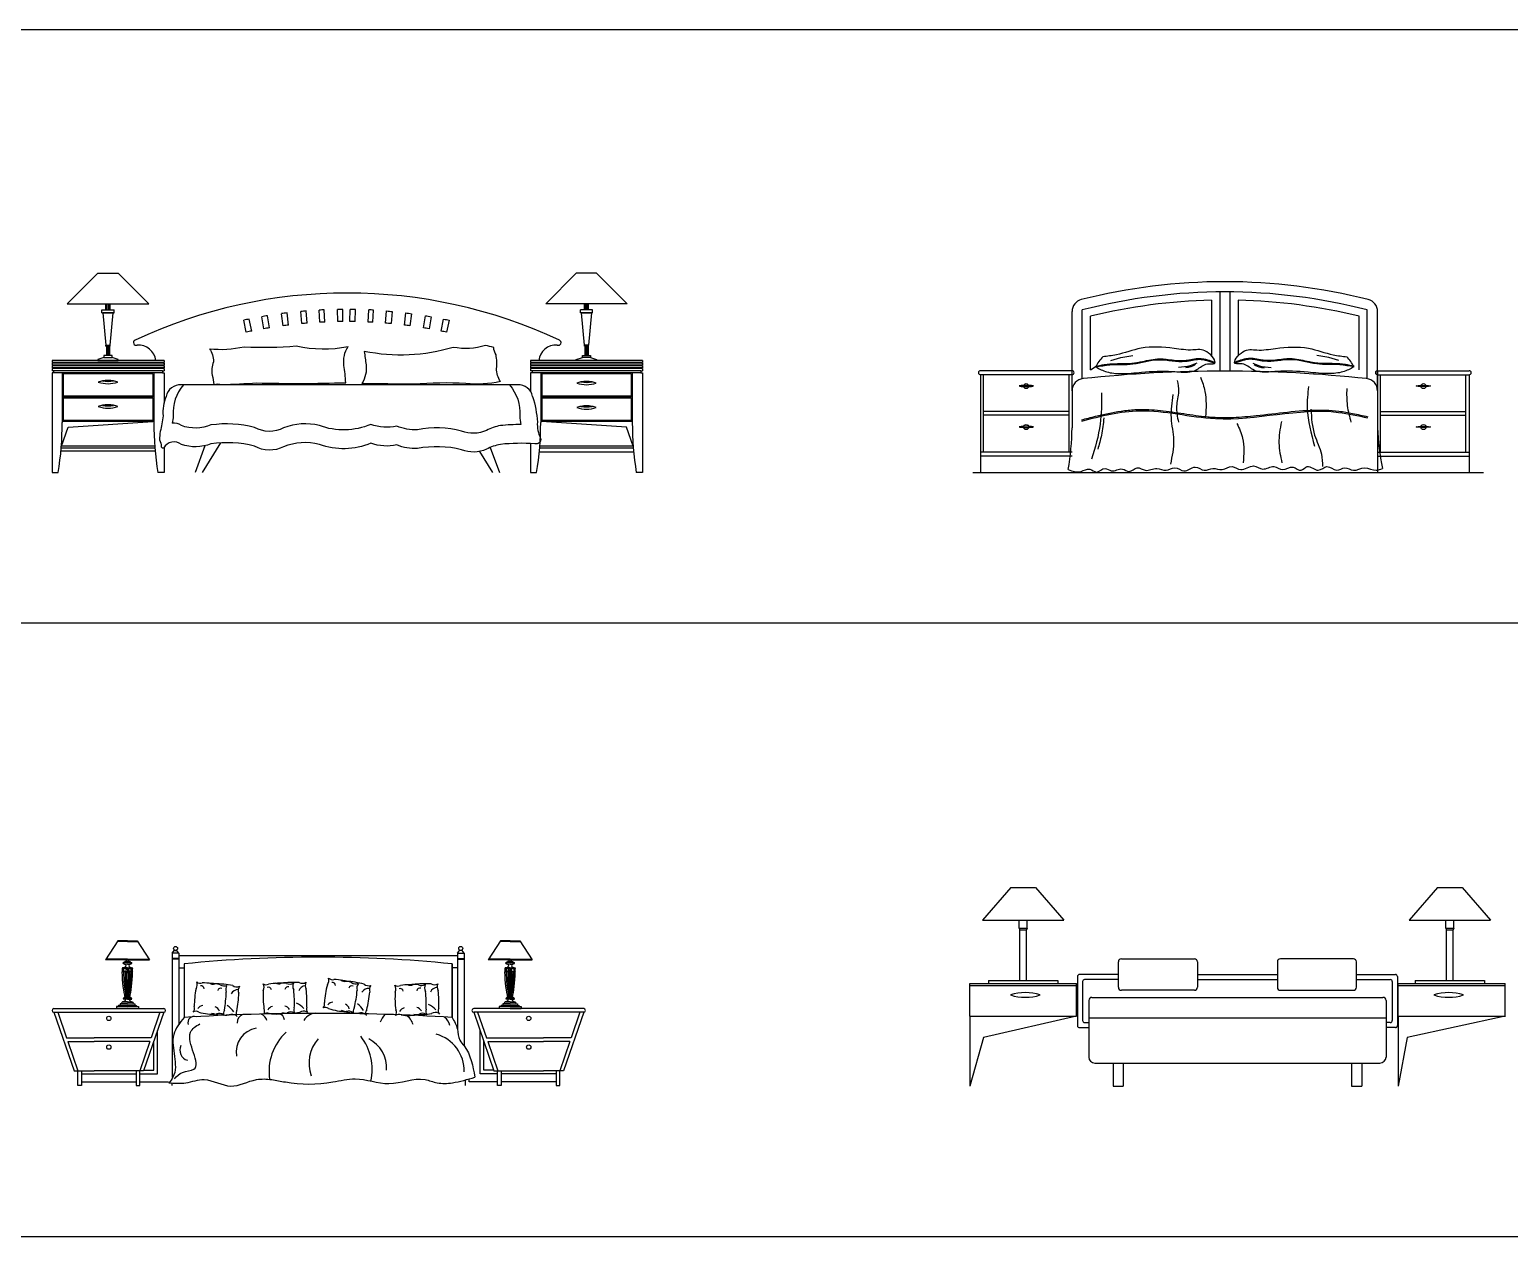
# Model space of a CAD drawing. Header units: millimetres. Extents: x 6388 to 59789, y -18725 to 8137.
# Drawn here: x 28674 to 35942, y -11653 to -5728 of the extents above; entities that cross this region are included whole.
import ezdxf

# ---------------------------------------------------------------- set-up
doc = ezdxf.new("R2010")
doc.units = ezdxf.units.MM
doc.layers.add('www.cad-blocks.net', color=7, linetype='Continuous')
doc.styles.get("Standard").update_dxf_attribs({"font": 'arial.ttf'})

# ---------------------------------------------------------------- blocks, each defined once
blk = doc.blocks.new('*X44')
at = {"color": 0}
for p, q in [((190755.7, 105363.7), (190760, 105368.1)), ((190755.8, 105372.6), (190759.6, 105376.5)), ((190760, 105367.4), (190755.8, 105371.7)), ((190756.2, 105355.4), (190759.8, 105359)), ((190759.6, 105376.7), (190756.4, 105379.9)), ((190756.7, 105382.4), (190758.7, 105384.4)), ((190757.2, 105347.5), (190758.7, 105349.1)), ((190759.8, 105358.9), (190757.5, 105361.1))]:
    blk.add_line(p, q, dxfattribs=at)
blk = doc.blocks.new('A$C192E317F')
for p, q in [((225, 1028.6), (75, 878.6)), ((325, 1028.6), (475, 878.6)), ((2575, 1028.6), (2425, 878.6)), ((2675, 1028.6), (2825, 878.6)), ((75, 878.6), (475, 878.6)), ((265, 848.6), (265, 878.6)), ((265, 848.6), (265, 878.6)), ((265.8, 848.6), (265.8, 878.6)), ((267.7, 848.6), (267.7, 878.6)), ((271.3, 848.6), (271.3, 878.6)), ((278.7, 848.6), (278.7, 878.6)), ((282.3, 848.6), (282.3, 878.6)), ((284.2, 848.6), (284.2, 878.6)), ((285, 848.6), (285, 878.6)), ((2825, 878.6), (2425, 878.6)), ((2615, 848.6), (2615, 878.6)), ((2615.8, 848.6), (2615.8, 878.6)), ((2617.7, 848.6), (2617.7, 878.6)), ((2621.3, 848.6), (2621.3, 878.6)), ((2628.7, 848.6), (2628.7, 878.6)), ((2632.3, 848.6), (2632.3, 878.6)), ((2634.2, 848.6), (2634.2, 878.6)), ((2635, 848.6), (2635, 878.6)), ((2635, 848.6), (2635, 878.6)), ((245, 848.6), (305, 848.6)), ((245, 833.6), (245, 848.6)), ((245, 833.6), (305, 833.6)), ((305, 833.6), (305, 848.6)), ((980.9, 744.7), (969, 803.5)), ((1040.6, 756), (1030.3, 815.1)), ((1067.8, 760.7), (1058.2, 819.9)), ((1135, 770.7), (1127, 830.1)), ((1161.7, 774.1), (1154.4, 833.6)), ((1227, 781.1), (1221.4, 840.9)), ((1253.8, 783.5), (1248.9, 843.3)), ((1315.9, 787.8), (1312.5, 847.7)), ((1339.1, 789), (1336.4, 848.9)), ((1403.2, 791), (1402.1, 851)), ((1428.9, 791.3), (1428.5, 851.3)), ((1463.4, 791.3), (1463.8, 851.3)), ((1489.1, 791), (1490.2, 851)), ((1553.1, 789), (1555.9, 848.9)), ((1576.4, 787.8), (1579.7, 847.7)), ((2655, 848.6), (2595, 848.6)), ((2595, 833.6), (2595, 848.6)), ((2655, 833.6), (2595, 833.6)), ((2655, 833.6), (2655, 848.6)), ((954.3, 739.2), (941.7, 797.9)), ((265, 675.2), (285, 675.2)), ((265, 675.2), (285, 675.2)), ((265, 670.2), (265, 675.2)), ((265, 670.2), (265, 675.2)), ((265, 670.2), (285, 670.2)), ((265, 670.2), (285, 670.2)), ((267.5, 670.2), (267.5, 625.2)), ((268.2, 670.2), (268.2, 625.2)), ((269.5, 670.2), (269.5, 625.2)), ((272.2, 670.2), (272.2, 625.2)), ((277.8, 670.2), (277.8, 625.2)), ((280.5, 670.2), (280.5, 625.2)), ((281.8, 670.2), (281.8, 625.2)), ((282.5, 670.2), (282.5, 625.2)), ((285, 670.2), (285, 675.2)), ((2635, 675.2), (2615, 675.2)), ((2635, 675.2), (2615, 675.2)), ((2615, 670.2), (2615, 675.2)), ((2635, 670.2), (2615, 670.2)), ((2635, 670.2), (2615, 670.2)), ((2617.5, 670.2), (2617.5, 625.2)), ((2618.2, 670.2), (2618.2, 625.2)), ((2619.5, 670.2), (2619.5, 625.2)), ((2622.2, 670.2), (2622.2, 625.2)), ((2627.8, 670.2), (2627.8, 625.2)), ((2630.5, 670.2), (2630.5, 625.2)), ((2631.8, 670.2), (2631.8, 625.2)), ((2632.5, 670.2), (2632.5, 625.2)), ((2635, 670.2), (2635, 675.2)), ((2635, 670.2), (2635, 675.2)), ((0, 600.2), (0, 590.2)), ((550, 600.2), (0, 600.2)), ((3, 590.2), (0, 590.2)), ((0, 587.2), (0, 577.2)), ((3, 587.2), (0, 587.2)), ((547, 590.2), (3, 590.2)), ((3, 590.2), (3, 587.2)), ((547, 587.2), (3, 587.2)), ((255, 615.2), (295, 615.2)), ((547, 590.2), (547, 587.2)), ((547, 590.2), (550, 590.2)), ((547, 587.2), (550, 587.2)), ((550, 600.2), (550, 590.2)), ((550, 587.2), (550, 577.2)), ((2350, 600.2), (2350, 590.2)), ((2900, 600.2), (2350, 600.2)), ((2353, 590.2), (2350, 590.2)), ((2353, 587.2), (2350, 587.2)), ((2350, 587.2), (2350, 577.2)), ((2897, 590.2), (2353, 590.2)), ((2353, 590.2), (2353, 587.2)), ((2897, 587.2), (2353, 587.2)), ((2645, 615.2), (2605, 615.2)), ((2897, 590.2), (2900, 590.2)), ((2897, 590.2), (2897, 587.2)), ((2897, 587.2), (2900, 587.2)), ((2900, 600.2), (2900, 590.2)), ((2900, 587.2), (2900, 577.2)), ((3, 577.2), (0, 577.2)), ((0, 574.2), (0, 564.2)), ((3, 574.2), (0, 574.2)), ((3, 564.2), (0, 564.2)), ((0, 561.2), (0, 550.2)), ((3, 561.2), (0, 561.2)), ((8, 550.2), (0, 550.2)), ((0, 540.2), (0, 50.2)), ((8, 540.2), (0, 540.2)), ((547, 577.2), (3, 577.2)), ((3, 577.2), (3, 574.2)), ((547, 574.2), (3, 574.2)), ((547, 564.2), (3, 564.2)), ((3, 564.2), (3, 561.2)), ((547, 561.2), (3, 561.2)), ((542, 550.2), (8, 550.2)), ((8, 550.2), (8, 540.2)), ((542, 540.2), (8, 540.2)), ((50, 540.2), (50, 295.2)), ((495, 535.2), (55, 535.2)), ((55, 535.2), (55, 425.2)), ((495, 535.2), (495, 425.2)), ((500, 540.2), (500, 295.2)), ((542, 550.2), (542, 540.2)), ((542, 550.2), (550, 550.2)), ((542, 540.2), (550, 540.2)), ((547, 577.2), (547, 574.2)), ((547, 577.2), (550, 577.2)), ((547, 574.2), (550, 574.2)), ((547, 564.2), (547, 561.2)), ((547, 564.2), (550, 564.2)), ((547, 561.2), (550, 561.2)), ((550, 574.2), (550, 564.2)), ((550, 561.2), (550, 550.2)), ((550, 540.2), (550, 390.6)), ((2353, 577.2), (2350, 577.2)), ((2353, 574.2), (2350, 574.2)), ((2350, 574.2), (2350, 564.2)), ((2353, 564.2), (2350, 564.2)), ((2353, 561.2), (2350, 561.2)), ((2350, 561.2), (2350, 550.2)), ((2358, 550.2), (2350, 550.2)), ((2358, 540.2), (2350, 540.2)), ((2350, 540.2), (2350, 449.7)), ((2897, 577.2), (2353, 577.2)), ((2353, 577.2), (2353, 574.2)), ((2897, 574.2), (2353, 574.2)), ((2897, 564.2), (2353, 564.2)), ((2353, 564.2), (2353, 561.2)), ((2897, 561.2), (2353, 561.2)), ((2892, 550.2), (2358, 550.2)), ((2358, 550.2), (2358, 540.2)), ((2892, 540.2), (2358, 540.2)), ((2400, 540.2), (2400, 295.2)), ((2845, 535.2), (2405, 535.2)), ((2405, 535.2), (2405, 425.2)), ((2845, 535.2), (2845, 425.2)), ((2850, 540.2), (2850, 295.2)), ((2892, 550.2), (2900, 550.2)), ((2892, 550.2), (2892, 540.2)), ((2892, 540.2), (2900, 540.2)), ((2897, 577.2), (2900, 577.2)), ((2897, 577.2), (2897, 574.2)), ((2897, 574.2), (2900, 574.2)), ((2897, 564.2), (2900, 564.2)), ((2897, 564.2), (2897, 561.2)), ((2897, 561.2), (2900, 561.2)), ((2900, 574.2), (2900, 564.2)), ((2900, 561.2), (2900, 550.2)), ((2900, 540.2), (2900, 50.2)), ((2286.4, 480.9), (625.2, 480.9)), ((500, 420.2), (50, 420.2)), ((495, 425.2), (55, 425.2)), ((495, 415.2), (55, 415.2)), ((55, 415.2), (55, 305.2)), ((495, 415.2), (495, 305.2)), ((2850, 420.2), (2400, 420.2)), ((2845, 425.2), (2405, 425.2)), ((2845, 415.2), (2405, 415.2)), ((2405, 415.2), (2405, 305.2)), ((2845, 415.2), (2845, 305.2)), ((500, 300.2), (50, 300.2)), ((495, 305.2), (55, 305.2)), ((78.6, 273.5), (495.9, 300.2)), ((2850, 300.2), (2400, 300.2)), ((2821.4, 273.5), (2404.1, 300.2)), ((2845, 305.2), (2405, 305.2)), ((45.9, 180.2), (78.6, 273.5)), ((2854.1, 180.2), (2821.4, 273.5)), ((506.2, 155.2), (43.8, 155.2)), ((504.9, 170.2), (45.1, 170.2)), ((504.1, 180.2), (45.9, 180.2)), ((550, 172.6), (550, 50.2)), ((750.6, 181.9), (703.2, 50.2)), ((826.9, 195.9), (737.1, 50.2)), ((2099.4, 153.7), (2163.2, 50.2)), ((2152.7, 173.4), (2197, 50.2)), ((2350, 192.6), (2350, 50.2)), ((2856.7, 150.2), (2393.3, 150.2)), ((2854.9, 170.2), (2395.1, 170.2)), ((2854.1, 180.2), (2395.9, 180.2)), ((0, 50.2), (30.2, 50.2)), ((550, 50.2), (519.8, 50.2)), ((2350, 50.2), (2380.2, 50.2)), ((2900, 50.2), (2869.8, 50.2))]:
    blk.add_line(p, q)
for points in [[(225, 1028.6), (325, 1028.6)], [(2675, 1028.6), (2575, 1028.6)], [(265, 675.2), (285, 675.2)], [(265, 675.2), (285, 675.2)], [(265, 670.2), (285, 670.2)], [(265, 670.2), (285, 670.2)], [(2635, 675.2), (2615, 675.2)], [(2635, 675.2), (2615, 675.2)], [(2635, 670.2), (2615, 670.2)], [(2635, 670.2), (2615, 670.2)]]:
    blk.add_lwpolyline(points)
for points in [[(250, 833.6), (265, 675.2), (285, 675.2), (300, 833.6)], [(2650, 833.6), (2635, 675.2), (2615, 675.2), (2600, 833.6)], [(255, 625.2), (255, 615.2), (225, 605.2), (225, 600.2), (325, 600.2), (325, 605.2), (295, 615.2), (295, 625.2), (255, 625.2)], [(2645, 625.2), (2645, 615.2), (2675, 605.2), (2675, 600.2), (2575, 600.2), (2575, 605.2), (2605, 615.2), (2605, 625.2), (2645, 625.2)]]:
    blk.add_lwpolyline(points, close=True)
for points in [[(1638.4, 783.5), (1643.4, 843.3, -0.002878), (1670.9, 840.9), (1665.3, 781.1, 0.002878)], [(1730.6, 774.1), (1737.9, 833.6, -0.002869), (1765.2, 830.1), (1757.3, 770.7, 0.002869)], [(1824.4, 760.7), (1834.1, 819.9, -0.002944), (1862, 815.1), (1851.6, 756, 0.002944)], [(1911.4, 744.7), (1923.3, 803.5, -0.002893), (1950.5, 797.9), (1937.9, 739.2, 0.002893)]]:
    blk.add_lwpolyline(points, format="xyb", close=True)
for points in [[(773, 658.2, 0.087728), (943.8, 668, 0.03857), (1199.6, 671.9, 0.099541), (1453.9, 668.4, -0.005497)], [(773, 658.2, -0.170604), (792.4, 594.3, 0.122291), (786.1, 527.6, -0.090542), (794.3, 482.1, -0.18161), (834.6, 481.6, 0.003024), (1005.3, 490.2, 0.014464), (1442.4, 491.3, 0.022301), (1433.8, 576.4, -0.172794), (1453.9, 668.4, 2.068672)], [(2203.1, 496.9, -0.170604), (2183.7, 560.8, 0.072913), (2180.8, 627.5, -0.135238), (2169.3, 664.8, 0.020262), (2129, 673.4, -0.122014), (1970.8, 664.8, -0.123535), (1533.7, 644.7, -0.001588), (1542.3, 578.6, -0.172794), (1522.2, 486.7, 2.068672)], [(645.3, 480.9, 0.196742), (595.2, 328.3, -0.018883), (590.4, 291.7, 0.063949)], [(2203.1, 496.9, -0.079774), (2032.3, 487, 0.035111), (1776.5, 483.2, -0.000556), (1522.2, 486.7, -0.005497)], [(2247, 480.9, -0.196742), (2297.1, 328.3, 0.022006), (2302.9, 285.7, -0.063949)], [(560.6, 424, 0.1158), (545.2, 328.3, -0.039884), (531.8, 251.6, 0.063949), (528.3, 210.5, -0.126794), (535.4, 176.6, 0.208695), (548.9, 170.6, -0.621329)], [(2360.6, 424, -0.055539), (2383.7, 297.4, 0.126325), (2399.4, 217.3, -0.59363), (2371.7, 191.4, -1.48591)], [(2302.9, 285.7, 0.023844), (2202.2, 280.7, 0.067826), (2133.8, 256.9, -0.203785), (2011.9, 253.9, 0.110688), (1794.8, 259.9, -0.114428), (1693.7, 277.7, -0.146614), (1565.8, 286.6, -0.19179), (1313.1, 280.7, 0.159842), (1137.6, 268.8, -0.251165), (994.9, 271.8, 0.097184), (780.8, 283.6, -0.184346), (635.1, 280.7, 0.20477), (590.4, 291.7, 0.780142)], [(2371.7, 191.4, 0.040105), (2202.2, 188.5, 0.067826), (2133.8, 164.7, -0.203785), (2011.9, 161.7, 0.110688), (1794.8, 167.7, -0.114428), (1693.7, 185.5, -0.146614), (1565.8, 194.4, -0.19179), (1313.1, 188.5, 0.159842), (1137.6, 176.6, -0.251165), (994.9, 179.6, 0.097184), (780.8, 191.4, -0.184346), (635.1, 188.5, 0.452742), (548.9, 170.6, 0.780142)]]:
    blk.add_lwpolyline(points, format="xyb")
for centre, radius, start, end in [((1450, -1534), 2465.4, 64.9861, 115.0139), ((1446.1, -1551.5), 2402.9, 101.45439, 102.11751), ((1446.1, -1551.5), 2402.9, 99.29192, 99.96666), ((1446.1, -1551.5), 2402.9, 96.97346, 97.63107), ((1446.1, -1551.5), 2402.9, 94.70795, 95.3676), ((1446.1, -1551.5), 2402.9, 92.61741, 93.18737), ((1446.1, -1551.5), 2402.9, 90.42142, 91.05035), ((1446.1, -1551.5), 2402.9, 88.94965, 89.57858), ((1446.1, -1551.5), 2402.9, 86.81263, 87.38259), ((1446.1, -1551.5), 2342.9, 101.45439, 102.11751), ((1446.1, -1551.5), 2342.9, 99.29192, 99.96666), ((1446.1, -1551.5), 2342.9, 96.97346, 97.63107), ((1446.1, -1551.5), 2342.9, 94.70795, 95.3676), ((1446.1, -1551.5), 2342.9, 92.61741, 93.18737), ((1446.1, -1551.5), 2342.9, 90.42142, 91.05035), ((1446.1, -1551.5), 2342.9, 88.94965, 89.57858), ((1446.1, -1551.5), 2342.9, 86.81263, 87.38259), ((413.4, 688.1), 13.4, 115.69511, 291.40883), ((425, 591), 84.9, 6.22506, 94.5416), ((2475, 591), 84.9, 85.4584, 173.77494), ((2486.6, 688.1), 13.4, 248.59117, 64.30489), ((275, 358.6), 144.1, 100.97495, 109.34565), ((275, 630.5), 144.1, 250.65435, 289.34565), ((275, 358.6), 144.1, 79.02505, 100.97495), ((275, 641.5), 144.1, 259.02505, 280.97495), ((275, 358.6), 144.1, 70.65435, 79.02505), ((630, 410.4), 70.7, 86.11799, 168.87261), ((2291.2, 410.4), 70.7, 11.12739, 93.88201), ((2625, 353.6), 144.1, 100.97495, 109.34565), ((2625, 625.5), 144.1, 250.65435, 289.34565), ((2625, 353.6), 144.1, 79.02505, 100.97495), ((2625, 636.5), 144.1, 259.02505, 280.97495), ((2625, 353.6), 144.1, 70.65435, 79.02505), ((275, 238.6), 144.1, 100.97495, 109.34565), ((275, 510.5), 144.1, 250.65435, 289.34565), ((275, 238.6), 144.1, 79.02505, 100.97495), ((275, 521.5), 144.1, 259.02505, 280.97495), ((275, 238.6), 144.1, 70.65435, 79.02505), ((2625, 233.6), 144.1, 100.97495, 109.34565), ((2625, 505.5), 144.1, 250.65435, 289.34565), ((2625, 233.6), 144.1, 79.02505, 100.97495), ((2625, 516.5), 144.1, 259.02505, 280.97495), ((2625, 233.6), 144.1, 70.65435, 79.02505), ((-1405.7, 289.3), 1455.7, 350.54409, 0.23009), ((1955.7, 289.3), 1455.7, 179.76991, 189.45591), ((944.3, 289.3), 1455.7, 350.54409, 0.23009), ((4305.7, 289.3), 1455.7, 179.76991, 189.45591)]:
    blk.add_arc(centre, radius, start, end)
at = {"xscale": -1.200000000011642, "yscale": 1.200000000011642, "zscale": 1.2, "rotation": 270}
for p in [(-126165.1, -228409.4), (-123815.1, -228414.4), (-126165.1, -228529.4), (-123815.1, -228534.4)]:
    blk.add_blockref('*X44', p, dxfattribs=at)
at = {"flags": 9}
for tag in ['ZSIZE', 'YSIZE', 'XSIZE']:
    blk.add_attdef(tag, (2900, 0.2), '', height=0.5, dxfattribs=at)
blk = doc.blocks.new('A$C75CC7F85')
for p, q in [((1213.1, 886.9), (1213.1, 498.1)), ((1263.1, 886.9), (1263.1, 498.1)), ((1173.1, 846.2), (1173.1, 572.7)), ((1303.1, 846.2), (1303.1, 572.7)), ((488.1, 401.3), (488.1, 790.7)), ((538.1, 460.5), (538.1, 798.4)), ((578.1, 505), (578.1, 767.2)), ((1898.1, 505), (1898.1, 767.2)), ((1938.1, 460.5), (1938.1, 798.4)), ((1988.1, 401.3), (1988.1, 790.7)), ((578.1, 505), (606.3, 522.8)), ((677.8, 550.1), (727.5, 564.4)), ((727.5, 564.4), (786.7, 574)), ((1748.8, 564.4), (1689.6, 574)), ((1798.5, 550.1), (1748.8, 564.4)), ((488.1, 500), (38.1, 500)), ((38.1, 480), (38.1, 0)), ((488.1, 480), (38.1, 480)), ((53.5, 100), (53.5, 480)), ((473.5, 100), (473.5, 480)), ((1988.1, 500), (2438.1, 500)), ((1988.1, 500), (1988.1, 0)), ((1988.1, 480), (2438.1, 480)), ((2002.7, 100), (2002.7, 480)), ((2422.7, 100), (2422.7, 480)), ((2438.1, 480), (2438.1, 0)), ((488.1, 401.3), (488.1, 220)), ((1988.1, 401.3), (1988.1, 220)), ((473.5, 299.6), (53.5, 299.6)), ((2002.7, 299.6), (2422.7, 299.6)), ((473.5, 282.3), (53.5, 282.3)), ((2002.7, 282.3), (2422.7, 282.3)), ((488.1, 100), (38.1, 100)), ((488.1, 80), (38.1, 80)), ((1988.1, 100), (2438.1, 100)), ((1988.1, 80), (2438.1, 80)), ((0, 0), (2508.1, 0))]:
    blk.add_line(p, q)
for centre in [(262.5, 424.2), (2213.7, 424.2), (262.5, 223.4), (2213.7, 223.4)]:
    blk.add_circle(centre, 12.4)
for centre, radius, start, end in [((1238.1, -1925.6), 2862.5, 75.74672, 104.25328), ((1238.1, -1925.6), 2812.5, 75.58823, 104.41177), ((548.1, 790.7), 60, 104.25328, 180), ((1238.1, -1925.6), 2772.5, 91.3434, 103.77161), ((1238.1, -1925.6), 2772.5, 76.22839, 88.6566), ((1928.1, 790.7), 60, 0, 75.74672), ((774.6, 437.4), 188.8, 136.10043, 154.62744), ((1701.6, 437.4), 188.8, 25.37256, 43.89957), ((38.1, 490), 10, 90, 270), ((488.1, 490), 10, 270, 90), ((548.1, 401.3), 60, 96.09975, 180), ((1238.1, -6055.4), 6553.5, 83.90025, 96.09975), ((1928.1, 401.3), 60, 0, 83.90025), ((1988.1, 490), 10, 90, 270), ((2438.1, 490), 10, 270, 90), ((-851, 243.4), 1339.4, 350.15046, 359.00179), ((3089.1, 251.4), 1101.4, 181.62922, 192.10949)]:
    blk.add_arc(centre, radius, start, end)
at = {"extrusion": (0, 0, -1)}
for centre in [(263.2, 424.9), (263.2, 224.1)]:
    blk.add_ellipse(centre, major_axis=(35.1, 0), ratio=0.078431, dxfattribs=at)
for centre in [(2213.1, 424.9), (2213.1, 224.1)]:
    blk.add_ellipse(centre, major_axis=(-35.1, 0), ratio=0.078431)
for points in [[(604.1, 518.3), (658.3, 494.4), (727.6, 485.8), (829.5, 492.3), (981.3, 496.6), (1065.8, 494.4), (1100.5, 505.3), (1152.5, 533.4), (1187.2, 535.6), (1149.7, 593.1), (1080.9, 601.7), (989.2, 609.3), (826.8, 610.2), (705.5, 577.8), (638.6, 568.3)], [(1872.2, 518.3), (1818, 494.4), (1748.6, 485.8), (1646.8, 492.3), (1495, 496.6), (1410.5, 494.4), (1375.8, 505.3), (1323.7, 533.4), (1289.1, 535.6), (1326.6, 593.1), (1395.3, 601.7), (1487.1, 609.3), (1649.5, 610.2), (1770.8, 577.8), (1837.7, 568.3)], [(604.1, 518.3), (674, 529.1), (786.7, 533), (912.8, 554), (1045.6, 546.3), (1112.5, 555.9), (1188, 537)], [(1101, 536.8), (1068.5, 524.4), (1010.2, 515.8)], [(1094.3, 530.1), (1062.8, 516.7), (1045.6, 514.8)], [(1872.2, 518.3), (1802.3, 529.1), (1689.6, 533), (1563.5, 554), (1430.7, 546.3), (1363.8, 555.9), (1288.3, 537)], [(1375.3, 536.8), (1407.8, 524.4), (1466, 515.8)], [(1382, 530.1), (1413.5, 516.7), (1430.7, 514.8)], [(1004.3, 452.5), (1010.4, 398.1), (1001.3, 325.6), (1010.4, 247)], [(1119.3, 467.7), (1140.5, 398.1), (1143.5, 274.2)], [(632, 392.1), (626, 237.9), (583.6, 65.6)], [(983.1, 383), (974.1, 268.2), (986.2, 159.3), (971, 41.5)], [(1649, 422.3), (1642.9, 316.5), (1679.3, 129.1)], [(1836.7, 413.2), (1839.7, 328.6), (1857.8, 247)], [(535.2, 253), (820.1, 303.7), (1192, 265.1), (1797.3, 295.4), (1939.6, 268.2)], [(1661.1, 310.5), (1679.3, 183.5), (1712.6, 89.8), (1718.6, 29.4)], [(644.1, 268.2), (632, 183.5), (613.9, 114)], [(1297.9, 241), (1325.1, 168.4), (1328.2, 47.5)], [(1515.8, 250), (1503.7, 144.2), (1518.9, 47.5)], [(468.6, 14.3), (532.2, 5.2), (574.5, 17.3), (607.8, 2.2), (650.2, 20.3), (680.5, 8.2), (734.9, 17.3), (768.2, 5.2), (807.6, 23.3), (846.9, 11.2), (904.4, 20.3), (949.8, 11.2), (992.2, 23.3), (1037.6, 8.2), (1092.1, 26.3), (1137.5, 11.2), (1179.9, 20.3), (1225.3, 14.3), (1273.7, 29.4), (1316.1, 14.3), (1379.6, 32.4), (1425, 17.3), (1479.5, 29.4), (1521.9, 14.3), (1573.3, 26.3), (1612.7, 11.2), (1642.9, 29.4), (1697.4, 11.2), (1739.8, 29.4), (1788.2, 11.2), (1827.6, 23.3), (1869.9, 11.2), (1924.4, 23.3), (1981.9, 11.2), (2012.2, 20.3)]]:
    blk.add_spline(points, degree=3)
for points, knots in [([(603.3, 522.2), (617.5, 524.9), (631.8, 527.7), (651, 530.6), (655.9, 531.3), (665, 532.3), (669.3, 532.8), (682.2, 533.8), (690.8, 534.2), (714.7, 534.7), (730, 534.5), (752.1, 534.8), (759, 534.9), (771.1, 535.6), (776.3, 535.9), (785, 536.8), (788.4, 537.2), (795.2, 538.1), (798.6, 538.6), (808.9, 540.3), (815.7, 541.7), (836.5, 546), (850.6, 549.2), (878.9, 554.7), (893.1, 557), (911, 557.9), (914.6, 558), (921.7, 558), (925.2, 558), (935.9, 557.5), (942.9, 557), (962.9, 554.9), (975.8, 553.2), (1001.4, 550.3), (1014.2, 549.3), (1030.2, 549.3), (1033.7, 549.4), (1040, 549.8), (1043, 550.1), (1048.8, 550.7), (1051.8, 551.1), (1060.6, 552.5), (1066.6, 553.7), (1078.5, 555.9), (1084.5, 557.1), (1096.6, 558.9), (1102.7, 559.6), (1111, 559.9), (1113.3, 559.9), (1117.7, 559.8), (1119.9, 559.6), (1126.5, 559.1), (1130.9, 558.5), (1146.8, 555.5), (1158.2, 552), (1176.2, 545.7), (1182.8, 543.2), (1189.4, 540.7)], [0, 0, 0, 0, 43.322991, 43.322991, 57.914348, 57.914348, 70.697536, 70.697536, 96.263911, 96.263911, 142.012316, 142.012316, 162.772891, 162.772891, 178.786373, 178.786373, 189.237065, 189.237065, 199.687757, 199.687757, 220.589141, 220.589141, 263.409842, 263.409842, 306.230542, 306.230542, 316.768821, 316.768821, 327.307099, 327.307099, 348.383655, 348.383655, 386.980338, 386.980338, 425.577021, 425.577021, 436.110672, 436.110672, 445.142389, 445.142389, 454.174106, 454.174106, 472.23754, 472.23754, 490.300974, 490.300974, 508.364408, 508.364408, 514.901283, 514.901283, 521.438159, 521.438159, 534.511909, 534.511909, 569.316077, 569.316077, 589.76136, 589.76136, 589.76136, 589.76136]), ([(1873, 522.2), (1858.8, 524.9), (1844.5, 527.7), (1825.3, 530.6), (1820.4, 531.3), (1811.3, 532.3), (1807, 532.8), (1794.1, 533.8), (1785.5, 534.2), (1761.6, 534.7), (1746.3, 534.5), (1724.2, 534.8), (1717.3, 534.9), (1705.2, 535.6), (1699.9, 535.9), (1691.3, 536.8), (1687.9, 537.2), (1681.1, 538.1), (1677.6, 538.6), (1667.4, 540.3), (1660.6, 541.7), (1639.7, 546), (1625.7, 549.2), (1597.4, 554.7), (1583.2, 557), (1565.3, 557.9), (1561.7, 558), (1554.6, 558), (1551.1, 558), (1540.4, 557.5), (1533.3, 557), (1513.3, 554.9), (1500.5, 553.2), (1474.8, 550.3), (1462.1, 549.3), (1446.1, 549.3), (1442.6, 549.4), (1436.2, 549.8), (1433.3, 550.1), (1427.5, 550.7), (1424.5, 551.1), (1415.7, 552.5), (1409.7, 553.7), (1397.8, 555.9), (1391.7, 557.1), (1379.7, 558.9), (1373.6, 559.6), (1365.2, 559.9), (1363, 559.9), (1358.6, 559.8), (1356.4, 559.6), (1349.8, 559.1), (1345.4, 558.5), (1329.5, 555.5), (1318, 552), (1300.1, 545.7), (1293.5, 543.2), (1286.9, 540.7)], [0, 0, 0, 0, 43.322991, 43.322991, 57.914348, 57.914348, 70.697536, 70.697536, 96.263911, 96.263911, 142.012316, 142.012316, 162.772891, 162.772891, 178.786373, 178.786373, 189.237065, 189.237065, 199.687757, 199.687757, 220.589141, 220.589141, 263.409842, 263.409842, 306.230542, 306.230542, 316.768821, 316.768821, 327.307099, 327.307099, 348.383655, 348.383655, 386.980338, 386.980338, 425.577021, 425.577021, 436.110672, 436.110672, 445.142389, 445.142389, 454.174106, 454.174106, 472.23754, 472.23754, 490.300974, 490.300974, 508.364408, 508.364408, 514.901283, 514.901283, 521.438159, 521.438159, 534.511909, 534.511909, 569.316077, 569.316077, 589.76136, 589.76136, 589.76136, 589.76136]), ([(533.7, 258.9), (556.6, 264.7), (579.4, 270.6), (644.3, 286.4), (686.4, 295.5), (740.2, 303.4), (751.8, 304.9), (774.5, 307.3), (785.6, 308.2), (805.9, 309.3), (815.1, 309.7), (833.5, 309.9), (842.7, 309.8), (870.3, 309.1), (888.7, 307.9), (945.7, 302.7), (984.3, 297), (1061.4, 285.5), (1099.9, 279.6), (1148.7, 274.4), (1159.1, 273.4), (1178.8, 271.9), (1188, 271.3), (1206.5, 270.5), (1215.7, 270.2), (1243.5, 269.8), (1262.1, 270.2), (1317.8, 272.4), (1355, 275.6), (1443.3, 284.9), (1494.4, 291.5), (1596.4, 302.4), (1647.5, 306.5), (1709.5, 306.7), (1720.7, 306.6), (1754.2, 305.5), (1776.5, 303.9), (1821, 298.5), (1843.2, 294.8), (1890.6, 285.4), (1915.8, 279.7), (1940.9, 274)], [0, 0, 0, 0, 69.789708, 69.789708, 197.540573, 197.540573, 232.5611, 232.5611, 266.047618, 266.047618, 293.724027, 293.724027, 321.400436, 321.400436, 376.753254, 376.753254, 492.875723, 492.875723, 608.998191, 608.998191, 640.329695, 640.329695, 668.253897, 668.253897, 696.1781, 696.1781, 752.026506, 752.026506, 863.723317, 863.723317, 1016.543646, 1016.543646, 1169.363976, 1169.363976, 1202.939399, 1202.939399, 1270.090246, 1270.090246, 1337.241093, 1337.241093, 1414.176067, 1414.176067, 1414.176067, 1414.176067])]:
    blk.add_open_spline(points, degree=3, knots=knots)
blk = doc.blocks.new('A$C1CDA2936')
for p, q in [((202.5, 974.3), (62.5, 814.3)), ((202.5, 974.3), (322.5, 974.3)), ((322.5, 974.3), (462.5, 814.3)), ((2298.1, 974.3), (2158.1, 814.3)), ((2298.1, 974.3), (2418.1, 974.3)), ((2418.1, 974.3), (2558.1, 814.3)), ((62.5, 814.3), (462.5, 814.3)), ((242.5, 774.3), (242.5, 814.3)), ((282.5, 774.3), (282.5, 814.3)), ((2158.1, 814.3), (2558.1, 814.3)), ((2338.1, 774.3), (2338.1, 814.3)), ((2378.1, 774.3), (2378.1, 814.3)), ((242.5, 774.3), (246.5, 766.3)), ((242.5, 774.3), (282.5, 774.3)), ((246.5, 518.7), (246.5, 766.3)), ((246.5, 766.3), (278.5, 766.3)), ((282.5, 774.3), (278.5, 766.3)), ((278.5, 518.7), (278.5, 766.3)), ((2338.1, 774.3), (2378.1, 774.3)), ((2338.1, 774.3), (2342.1, 766.3)), ((2342.1, 766.3), (2374.1, 766.3)), ((2342.1, 518.7), (2342.1, 766.3)), ((2378.1, 774.3), (2374.1, 766.3)), ((2374.1, 518.7), (2374.1, 766.3)), ((730.4, 485.1), (730.4, 609.6)), ((745.4, 624.6), (1103.6, 624.6)), ((1118.6, 609.6), (1118.6, 485.1)), ((1511.3, 609.6), (1511.3, 485.1)), ((1884.5, 624.6), (1526.3, 624.6)), ((1899.5, 485.1), (1899.5, 609.6)), ((92.5, 518.7), (432.5, 518.7)), ((92.5, 518.7), (92.5, 502.7)), ((432.5, 518.7), (432.5, 502.7)), ((2188.1, 518.7), (2528.1, 518.7)), ((2188.1, 518.7), (2188.1, 502.7)), ((2528.1, 518.7), (2528.1, 502.7)), ((92.5, 502.7), (432.5, 502.7)), ((215.2, 502.7), (336.6, 502.7)), ((1103.6, 470.1), (745.4, 470.1)), ((1526.3, 470.1), (1884.5, 470.1)), ((2188.1, 502.7), (2528.1, 502.7)), ((2294.9, 502.7), (2416.3, 502.7)), ((2310.8, 502.7), (2432.1, 502.7)), ((585, 420.3), (585, 142.4)), ((600, 435.3), (2030, 435.3)), ((2045, 420.3), (2045, 142.4)), ((0, 342.5), (1.2, 0)), ((585, 335.3), (2045, 335.3)), ((2104.7, 342.5), (2104.7, 0)), ((615, 112.4), (2015, 112.4)), ((704.3, 112.4), (704.3, 0)), ((754.3, 112.4), (754.3, 0)), ((1875.7, 112.4), (1875.7, 0)), ((1925.7, 112.4), (1925.7, 0)), ((704.3, 0), (754.3, 0)), ((1875.7, 0), (1925.7, 0))]:
    blk.add_line(p, q)
at = {"ltscale": 2}
for p, q in [((529.2, 537.7), (529.2, 296.7)), ((730.4, 547.7), (539.2, 547.7)), ((554.2, 512.7), (554.2, 321.7)), ((730.4, 522.7), (564.2, 522.7)), ((1118.6, 547.7), (1511.3, 547.7)), ((1118.6, 522.7), (1511.3, 522.7)), ((1899.5, 547.7), (2090.7, 547.7)), ((1899.5, 522.7), (2065.7, 522.7)), ((2075.7, 512.7), (2075.7, 321.7)), ((2100.7, 537.7), (2100.7, 296.7)), ((525, 342.5), (68.5, 238.1)), ((564.2, 311.7), (585, 311.7)), ((2065.7, 311.7), (2045, 311.7)), ((2629.7, 342.5), (2148.2, 238.1)), ((68.5, 238.1), (1.2, 0)), ((539.2, 286.7), (585, 286.7)), ((2090.7, 286.7), (2045, 286.7)), ((2148.2, 238.1), (2104.7, 0))]:
    blk.add_line(p, q, dxfattribs=at)
at = {"ltscale": 0.13}
for p, q in [((0, 502.7), (525, 502.7)), ((0, 342.5), (0, 502.7)), ((0, 492.7), (525, 492.7)), ((525, 342.5), (525, 502.7)), ((2104.7, 342.5), (2104.7, 502.7)), ((2104.7, 502.7), (2629.7, 502.7)), ((2104.7, 492.7), (2629.7, 492.7)), ((2629.7, 340.4), (2629.7, 502.7)), ((0, 342.5), (525, 342.5)), ((2104.7, 342.5), (2629.7, 342.5))]:
    blk.add_line(p, q, dxfattribs=at)
for centre, radius, start, end in [((745.4, 609.6), 15, 90, 180), ((1103.6, 609.6), 15, 0, 90), ((1526.3, 609.6), 15, 90, 180), ((1884.5, 609.6), 15, 0, 90), ((745.4, 485.1), 15, 180, 270), ((1103.6, 485.1), 15, 270, 0), ((1526.3, 485.1), 15, 180, 270), ((1884.5, 485.1), 15, 270, 0), ((600, 420.3), 15, 90, 180), ((2030, 420.3), 15, 0, 90), ((615, 142.4), 30, 180, 270), ((2015, 142.4), 30, 270, 0)]:
    blk.add_arc(centre, radius, start, end)
at = {"ltscale": 2}
for centre, start, end in [((539.2, 537.7), 90, 180), ((564.2, 512.7), 90, 180), ((2065.7, 512.7), 0, 90), ((2090.7, 537.7), 0, 90), ((539.2, 296.7), 180, 270), ((564.2, 321.7), 180, 270), ((2065.7, 321.7), 270, 0), ((2090.7, 296.7), 270, 0)]:
    blk.add_arc(centre, 10, start, end, dxfattribs=at)
at = {"ltscale": 0.13}
for centre, start, end in [((273.3, 221.3), 72.17035, 107.82965), ((273.3, 672.5), 252.17035, 287.82965), ((2353, 221.3), 72.17035, 107.82965), ((2353, 672.5), 252.17035, 287.82965)]:
    blk.add_arc(centre, 237, start, end, dxfattribs=at)
blk = doc.blocks.new('A$C1D0B6CBF')
for p, q in [((323.2, 712.4), (262.2, 619.6)), ((370.5, 708.8), (320.8, 708.8)), ((370.5, 712.4), (323.2, 712.4)), ((370.3, 712.4), (417.6, 712.4)), ((370.3, 708.8), (420, 708.8)), ((417.6, 712.4), (478.6, 619.6)), ((590.2, 652.6), (600.1, 665.6)), ((600.1, 665.6), (613.1, 665.6)), ((623, 652.6), (613.1, 665.6)), ((1990.9, 652.6), (2000.8, 665.6)), ((2013.8, 665.6), (2000.8, 665.6)), ((2023.7, 652.6), (2013.8, 665.6)), ((2202.7, 712.4), (2141.7, 619.6)), ((2250, 708.8), (2200.3, 708.8)), ((2250, 712.4), (2202.7, 712.4)), ((2249.8, 712.4), (2297.1, 712.4)), ((2249.8, 708.8), (2299.5, 708.8)), ((2297.1, 712.4), (2358.1, 619.6)), ((370.5, 619.6), (262.2, 619.6)), ((370.5, 623.2), (264.6, 623.2)), ((370.5, 606.2), (350.7, 606.2)), ((355.4, 601), (350.7, 601)), ((355.6, 608.8), (355.5, 608.8)), ((359.3, 608.8), (355.6, 608.8)), ((370.5, 598.5), (355.6, 598.5)), ((370.5, 611.9), (359.3, 611.9)), ((364.7, 619.6), (364.7, 611.9)), ((370.3, 623.2), (476.2, 623.2)), ((370.3, 619.6), (478.6, 619.6)), ((370.3, 611.9), (381.5, 611.9)), ((370.3, 606.2), (390.1, 606.2)), ((370.3, 598.5), (385.2, 598.5)), ((376.1, 619.6), (376.1, 611.9)), ((381.5, 608.8), (385.2, 608.8)), ((385.2, 608.8), (385.3, 608.8)), ((385.4, 601), (390.1, 601)), ((623, 652.6), (590.2, 652.6)), ((590.2, 652.6), (590.2, 42)), ((623, 626.3), (590.2, 626.3)), ((623, 623), (590.2, 623)), ((623, 652.6), (623, 303.1)), ((623, 641.2), (1990.9, 641.2)), ((649.3, 599.9), (649.3, 336.9)), ((1964.6, 336.9), (1964.6, 599.9)), ((1964.6, 599.9), (1964.6, 336.9)), ((1990.9, 652.6), (2023.7, 652.6)), ((1990.9, 652.6), (1990.9, 279.9)), ((1990.9, 626.3), (2023.7, 626.3)), ((1990.9, 623), (2023.7, 623)), ((2023.7, 652.6), (2023.7, 196.6)), ((2250, 619.6), (2141.7, 619.6)), ((2250, 623.2), (2144.1, 623.2)), ((2250, 606.2), (2230.2, 606.2)), ((2234.9, 601), (2230.2, 601)), ((2235.1, 608.8), (2235, 608.8)), ((2238.8, 608.8), (2235.1, 608.8)), ((2250, 598.5), (2235.1, 598.5)), ((2250, 611.9), (2238.8, 611.9)), ((2244.2, 619.6), (2244.2, 611.9)), ((2249.8, 623.2), (2355.7, 623.2)), ((2249.8, 619.6), (2358.1, 619.6)), ((2249.8, 611.9), (2261, 611.9)), ((2249.8, 606.2), (2269.6, 606.2)), ((2249.8, 598.5), (2264.7, 598.5)), ((2255.6, 619.6), (2255.6, 611.9)), ((2261, 608.8), (2264.7, 608.8)), ((2264.7, 608.8), (2264.8, 608.8)), ((2264.9, 601), (2269.6, 601)), ((370.5, 578.4), (344.9, 578.4)), ((370.5, 576.8), (344.9, 576.8)), ((370.5, 562.9), (344.9, 562.9)), ((370.5, 561.3), (344.9, 561.3)), ((346.9, 580.9), (346.9, 578.4)), ((370.5, 580.9), (346.9, 580.9)), ((360.5, 575.8), (380.8, 564.7)), ((362.4, 566.9), (363.3, 566.5)), ((369, 576.8), (369, 571.2)), ((369, 570), (369, 562.9)), ((370.3, 580.9), (393.9, 580.9)), ((370.3, 578.4), (395.9, 578.4)), ((370.3, 576.8), (395.9, 576.8)), ((370.3, 562.9), (395.9, 562.9)), ((370.3, 561.3), (395.9, 561.3)), ((371.8, 576.8), (371.8, 569.6)), ((371.8, 568.4), (371.8, 562.9)), ((371.8, 561.3), (371.8, 436.9)), ((377.4, 573), (378.4, 572.7)), ((393.9, 580.9), (393.9, 578.4)), ((623, 580.2), (649.3, 580.2)), ((1990.9, 580.2), (1964.6, 580.2)), ((2250, 578.4), (2224.4, 578.4)), ((2250, 576.8), (2224.4, 576.8)), ((2250, 562.9), (2224.4, 562.9)), ((2250, 561.3), (2224.4, 561.3)), ((2226.4, 580.9), (2226.4, 578.4)), ((2250, 580.9), (2226.4, 580.9)), ((2259.8, 575.8), (2239.5, 564.7)), ((2242.9, 573), (2241.9, 572.7)), ((2248.5, 576.8), (2248.5, 569.6)), ((2248.5, 568.4), (2248.5, 562.9)), ((2248.5, 561.3), (2248.5, 436.9)), ((2249.8, 580.9), (2273.4, 580.9)), ((2249.8, 578.4), (2275.4, 578.4)), ((2249.8, 576.8), (2275.4, 576.8)), ((2249.8, 562.9), (2275.4, 562.9)), ((2249.8, 561.3), (2275.4, 561.3)), ((2251.3, 576.8), (2251.3, 571.2)), ((2251.3, 570), (2251.3, 562.9)), ((2257.9, 566.9), (2257, 566.5)), ((2273.4, 580.9), (2273.4, 578.4)), ((370.5, 436.9), (354.3, 436.9)), ((370.3, 436.9), (386.5, 436.9)), ((2250, 436.9), (2233.8, 436.9)), ((2249.8, 436.9), (2266, 436.9)), ((9, 380.1), (549, 380.1)), ((316.5, 390.5), (316.5, 380.1)), ((370.5, 390.5), (316.5, 390.5)), ((370.5, 380.2), (316.5, 380.2)), ((326.8, 395.6), (324.8, 391.8)), ((370.5, 395.6), (326.8, 395.6)), ((334.6, 403.4), (334.6, 395.6)), ((370.5, 403.4), (334.6, 403.4)), ((370.5, 411.1), (344.9, 411.1)), ((345.6, 413.7), (345.6, 411.1)), ((370.5, 413.7), (345.6, 413.7)), ((370.5, 427.1), (349.1, 427.1)), ((370.5, 435.8), (354.3, 435.8)), ((370.5, 434.8), (354.3, 434.8)), ((370.5, 432.2), (354.3, 432.2)), ((370.3, 435.8), (386.5, 435.8)), ((370.3, 434.8), (386.5, 434.8)), ((370.3, 432.2), (386.5, 432.2)), ((370.3, 427.1), (391.6, 427.1)), ((370.3, 413.7), (395.2, 413.7)), ((370.3, 411.1), (395.9, 411.1)), ((370.3, 403.4), (406.2, 403.4)), ((370.3, 395.6), (414, 395.6)), ((370.3, 390.5), (424.3, 390.5)), ((370.3, 380.2), (424.3, 380.2)), ((395.2, 413.7), (395.2, 411.1)), ((406.2, 403.4), (406.2, 395.6)), ((414, 395.6), (416, 391.8)), ((424.3, 390.5), (424.3, 380.1)), ((2611.3, 380.1), (2071.3, 380.1)), ((2196, 390.5), (2196, 380.1)), ((2250, 390.5), (2196, 390.5)), ((2250, 380.2), (2196, 380.2)), ((2206.3, 395.6), (2204.3, 391.8)), ((2250, 395.6), (2206.3, 395.6)), ((2250, 403.4), (2214.1, 403.4)), ((2214.1, 403.4), (2214.1, 395.6)), ((2250, 411.1), (2224.4, 411.1)), ((2225.1, 413.7), (2225.1, 411.1)), ((2250, 413.7), (2225.1, 413.7)), ((2250, 427.1), (2228.7, 427.1)), ((2250, 435.8), (2233.8, 435.8)), ((2250, 434.8), (2233.8, 434.8)), ((2250, 432.2), (2233.8, 432.2)), ((2249.8, 435.8), (2266, 435.8)), ((2249.8, 434.8), (2266, 434.8)), ((2249.8, 432.2), (2266, 432.2)), ((2249.8, 427.1), (2271.2, 427.1)), ((2249.8, 413.7), (2274.7, 413.7)), ((2249.8, 411.1), (2275.4, 411.1)), ((2249.8, 403.4), (2285.7, 403.4)), ((2249.8, 395.6), (2293.5, 395.6)), ((2249.8, 390.5), (2303.8, 390.5)), ((2249.8, 380.2), (2303.8, 380.2)), ((2274.7, 413.7), (2274.7, 411.1)), ((2285.7, 403.4), (2285.7, 395.6)), ((2293.5, 395.6), (2295.5, 391.8)), ((2303.8, 390.5), (2303.8, 380.1)), ((9, 362.1), (549, 362.1)), ((9, 362.1), (108, 74.1)), ((28, 362.1), (71.3, 236.1)), ((207, 362.1), (549, 362.1)), ((549, 362.1), (450, 74.1)), ((530, 362.1), (486.7, 236.1)), ((2611.3, 362.1), (2071.3, 362.1)), ((2413.3, 362.1), (2071.3, 362.1)), ((2071.3, 362.1), (2170.3, 74.1)), ((2090.3, 362.1), (2133.6, 236.1)), ((2611.3, 362.1), (2512.3, 74.1)), ((2592.3, 362.1), (2549, 236.1)), ((71.3, 236.1), (207, 236.1)), ((77.5, 218.1), (127, 74.1)), ((77.5, 218.1), (207, 218.1)), ((486.7, 236.1), (207, 236.1)), ((480.5, 218.1), (207, 218.1)), ((480.5, 218.1), (431, 74.1)), ((500.2, 77.7), (500.2, 220)), ((518.2, 59.7), (518.2, 272.4)), ((2102.2, 59.7), (2102.2, 272.4)), ((2120.2, 77.7), (2120.2, 220)), ((2133.6, 236.1), (2413.3, 236.1)), ((2139.8, 218.1), (2413.3, 218.1)), ((2139.8, 218.1), (2189.3, 74.1)), ((2549, 236.1), (2413.3, 236.1)), ((2542.8, 218.1), (2413.3, 218.1)), ((2542.8, 218.1), (2493.3, 74.1)), ((108, 74.1), (207, 74.1)), ((126, 74.1), (144, 74.1)), ((126, 2.1), (126, 74.1)), ((144, 74.1), (144, 2.1)), ((450, 74.1), (207, 74.1)), ((432, 74.1), (414, 74.1)), ((414, 74.1), (414, 2.1)), ((432, 2.1), (432, 74.1)), ((451.2, 77.7), (500.2, 77.7)), ((2169.1, 77.7), (2120.2, 77.7)), ((2170.3, 74.1), (2413.3, 74.1)), ((2188.3, 74.1), (2206.3, 74.1)), ((2188.3, 2.1), (2188.3, 74.1)), ((2206.3, 74.1), (2206.3, 2.1)), ((2512.3, 74.1), (2413.3, 74.1)), ((2494.3, 74.1), (2476.3, 74.1)), ((2476.3, 74.1), (2476.3, 2.1)), ((2494.3, 2.1), (2494.3, 74.1)), ((144, 2.1), (126, 2.1)), ((144, 59.7), (414, 59.7)), ((144, 20.1), (414, 20.1)), ((414, 2.1), (432, 2.1)), ((431.4, 20.1), (572.2, 20.1)), ((432, 59.7), (518.2, 59.7)), ((590.2, 2.1), (590.2, 14.6)), ((2030.2, 2.1), (2030.2, 29.6)), ((2048.2, 20.1), (2048.2, 34.7)), ((2188.9, 20.1), (2048.2, 20.1)), ((2188.3, 59.7), (2102.2, 59.7)), ((2206.3, 2.1), (2188.3, 2.1)), ((2476.3, 59.7), (2206.3, 59.7)), ((2476.3, 20.1), (2206.3, 20.1)), ((2476.3, 2.1), (2494.3, 2.1))]:
    blk.add_line(p, q)
for centre, radius in [((606.6, 675.4), 9.86), ((2007.3, 675.4), 9.86), ((279, 332.1), 10.6), ((2341.3, 332.1), 10.6), ((279, 190.8), 10.6), ((2341.3, 190.8), 10.6)]:
    blk.add_circle(centre, radius)
for centre, radius, start, end in [((346.5, 609.9), 29, 270.80671, 292.94877), ((350.7, 603.6), 2.58, 90, 270), ((355.6, 607.5), 1.29, 90, 270), ((356.1, 599.8), 1.44, 121.33272, 250.24004), ((359.3, 610.3), 1.55, 90, 270), ((355, 591.3), 8.5, 289.04027, 58.01473), ((385.8, 591.3), 8.5, 121.98527, 250.95973), ((381.5, 610.3), 1.55, 270, 90), ((394.3, 609.9), 29, 247.05123, 269.19329), ((385.2, 607.5), 1.29, 270, 90), ((384.7, 599.8), 1.44, 289.75996, 58.66728), ((390.1, 603.6), 2.58, 270, 90), ((1306.9, -5959.7), 6592.5, 84.27519, 95.72481), ((2226, 609.9), 29, 270.80671, 292.94877), ((2230.2, 603.6), 2.58, 90, 270), ((2235.1, 607.5), 1.29, 90, 270), ((2235.6, 599.8), 1.44, 121.33272, 250.24004), ((2238.8, 610.3), 1.55, 90, 270), ((2234.5, 591.3), 8.5, 289.04027, 58.01473), ((2265.3, 591.3), 8.5, 121.98527, 250.95973), ((2261, 610.3), 1.55, 270, 90), ((2273.8, 609.9), 29, 247.05123, 269.19329), ((2264.7, 607.5), 1.29, 270, 90), ((2264.2, 599.8), 1.44, 289.75996, 58.66728), ((2269.6, 603.6), 2.58, 270, 90), ((344.9, 577.6), 0.773, 90, 270), ((344.9, 562.1), 0.773, 90, 270), ((360.7, 569.8), 15.9, 153.82474, 205.79998), ((334.6, 569.9), 15.6, 333.33155, 26.14653), ((357.2, 569.7), 6.98, 58.58207, 332.31523), ((1006.2, 565), 654.8, 180.32146, 191.28504), ((906.5, 535.4), 547.2, 177.28717, 190.37634), ((1479, 538.5), 1114.2, 178.82519, 184.93742), ((-738.2, 538.5), 1114.2, 355.06258, 1.17481), ((-165.7, 535.4), 547.2, 349.62366, 2.71283), ((-265.4, 565), 654.8, 348.71496, 359.67854), ((383.6, 569.9), 5.95, 238.58207, 151.26091), ((406.2, 569.9), 15.6, 153.80365, 206.66845), ((380.1, 569.8), 15.9, 334.20002, 26.17526), ((395.9, 577.6), 0.773, 270, 90), ((395.9, 562.1), 0.773, 270, 90), ((678.4, 498), 35.2, 325.60608, 22.57753), ((728.2, 529.9), 25.2, 226.81601, 292.57753), ((1229.5, 539.5), 35.2, 243.57842, 300.54987), ((1278.9, 493.5), 35.2, 153.57842, 210.54987), ((1324.7, 518.7), 35.2, 321.834, 18.80546), ((1376.5, 547.2), 25.2, 223.04393, 288.80546), ((1340.7, 3.8), 521.5, 75.46858, 85.17088), ((1437.7, 538.6), 25.2, 223.04393, 288.80546), ((1402, -4.9), 521.5, 75.46858, 85.17088), ((2224.4, 577.6), 0.773, 90, 270), ((2224.4, 562.1), 0.773, 90, 270), ((2240.2, 569.8), 15.9, 153.82474, 205.79998), ((2214.1, 569.9), 15.6, 333.33155, 26.19635), ((2236.7, 569.9), 5.95, 28.73909, 301.41793), ((2885.7, 565), 654.8, 180.32146, 191.28504), ((2786, 535.4), 547.2, 177.28717, 190.37634), ((3358.5, 538.5), 1114.2, 178.82519, 184.93742), ((1141.3, 538.5), 1114.2, 355.06258, 1.17481), ((1713.8, 535.4), 547.2, 349.62366, 2.71283), ((1614.1, 565), 654.8, 348.71496, 359.67854), ((2263.1, 569.7), 6.98, 207.68477, 121.41793), ((2285.7, 569.9), 15.6, 153.85347, 206.66845), ((2259.6, 569.8), 15.9, 334.20002, 26.17526), ((2275.4, 577.6), 0.773, 270, 90), ((2275.4, 562.1), 0.773, 270, 90), ((354.3, 436.4), 0.516, 90, 270), ((386.5, 436.4), 0.516, 270, 90), ((1127.3, 390.3), 428.9, 168.19066, 179.99295), ((732, 476.2), 15.3, 2.23771, 100.98284), ((728.2, -14.8), 521.5, 79.24065, 88.94295), ((789.9, 525.3), 25.2, 226.81601, 292.57753), ((789.9, -19.4), 521.5, 79.24065, 88.94295), ((828.4, 465.3), 15.3, 66.08954, 164.83466), ((845.5, 526.6), 35.2, 235.60608, 292.57753), ((266.2, 477.3), 589.6, 349.80225, 358.38135), ((888.1, 474.1), 35.2, 145.60608, 202.57753), ((913.8, 433.4), 39.8, 88.62144, 149.98727), ((907.2, 522), 35.2, 235.60608, 292.57753), ((327.9, 472.7), 589.6, 349.80225, 358.38135), ((949.8, 469.6), 35.2, 145.60608, 202.57753), ((1051.1, 522.5), 25.2, 234.78835, 300.54987), ((1006.2, 484), 35.2, 333.57842, 30.54987), ((1465.7, 439.6), 428.9, 176.163, 187.96529), ((1062.3, 469.9), 15.3, 10.21005, 108.95517), ((1126.7, -16.9), 521.5, 87.21299, 96.91529), ((1112.8, 526.5), 25.2, 234.78835, 300.54987), ((1188.4, -12.9), 521.5, 87.21299, 96.91529), ((1159.3, 472.4), 15.3, 74.06188, 172.807), ((1167.7, 535.5), 35.2, 243.57842, 300.54987), ((1217.2, 489.5), 35.2, 153.57842, 210.54987), ((600.9, 406.3), 589.6, 357.77459, 6.35369), ((1248.3, 452.7), 39.8, 96.59378, 157.95961), ((662.6, 410.4), 589.6, 357.77459, 6.35369), ((1765.6, 381.7), 428.9, 164.41859, 176.22087), ((1376.7, 493.4), 15.3, 358.46563, 97.21076), ((1472.2, 476.2), 15.3, 62.31746, 161.06259), ((1493.3, 536.2), 35.2, 231.834, 288.80546), ((912, 525.2), 589.6, 346.03018, 354.60928), ((1532.4, 481.1), 35.2, 141.834, 198.80546), ((1555.3, 438.8), 39.8, 84.84937, 146.2152), ((1554.6, 527.6), 35.2, 231.834, 288.80546), ((973.3, 516.5), 589.6, 346.03018, 354.60928), ((1593.6, 472.5), 35.2, 141.834, 198.80546), ((1698.8, 515.7), 25.2, 234.78835, 300.54987), ((1653.9, 477.2), 35.2, 333.57842, 30.54987), ((2113.4, 432.8), 428.9, 176.163, 187.96529), ((1710, 463.1), 15.3, 10.21005, 108.95517), ((1774.4, -23.7), 521.5, 87.21299, 96.91529), ((1760.5, 519.7), 25.2, 234.78835, 300.54987), ((1836.1, -19.7), 521.5, 87.21299, 96.91529), ((1807, 465.6), 15.3, 74.06188, 172.807), ((1815.4, 528.7), 35.2, 243.57842, 300.54987), ((1864.9, 482.7), 35.2, 153.57842, 210.54987), ((1248.6, 399.5), 589.6, 357.77459, 6.35369), ((1896, 445.9), 39.8, 96.59378, 157.95961), ((1877.1, 532.7), 35.2, 243.57842, 300.54987), ((1926.6, 486.7), 35.2, 153.57842, 210.54987), ((1310.3, 403.6), 589.6, 357.77459, 6.35369), ((2233.8, 436.4), 0.516, 90, 270), ((2266, 436.4), 0.516, 270, 90), ((9, 371.1), 9, 90, 270), ((322.5, 393), 2.58, 270, 332.22938), ((344.9, 407.2), 3.87, 90, 270), ((340.5, 445), 31.7, 279.22863, 301.86873), ((354.3, 427.1), 5.16, 90, 180), ((354.3, 435.3), 0.516, 90, 270), ((359.9, 434.5), 3.27, 173.44551, 222.66086), ((354.9, 423.4), 5.91, 293.80209, 37.8652), ((385.9, 423.4), 5.91, 142.1348, 246.19791), ((380.9, 434.5), 3.27, 317.33914, 6.28537), ((400.3, 445), 31.7, 238.13127, 260.77137), ((386.5, 435.3), 0.516, 270, 90), ((386.5, 427.1), 5.16, 0, 90), ((395.9, 407.2), 3.87, 270, 90), ((418.2, 393), 2.58, 207.77062, 270), ((549, 371.1), 9, 270, 90), ((675.1, 380.6), 25.2, 316.81601, 22.57753), ((706.6, 341.9), 25.2, 55.60608, 121.3676), ((746.4, 358.3), 37.5, 98.8214, 144.48828), ((788, 353.6), 37.5, 22.5841, 68.25097), ((867.3, 358.7), 25.2, 145.60608, 211.3676), ((814.6, 315.7), 91.3, 31.58147, 59.6307), ((929, 354.1), 25.2, 145.60608, 211.3676), ((1019.2, 367.3), 25.2, 324.78835, 30.54987), ((1092.9, 355.1), 37.5, 106.79374, 152.46061), ((1134.8, 356.2), 37.5, 30.55644, 76.22331), ((1173.1, 328.7), 35.2, 63.57842, 120.54987), ((1212.6, 372.2), 25.2, 153.57842, 219.33994), ((1166.4, 322.4), 91.3, 39.55381, 67.60304), ((1234.8, 332.8), 35.2, 63.57842, 120.54987), ((1274.3, 376.3), 25.2, 153.57842, 219.33994), ((1313.7, 401.8), 25.2, 313.04393, 18.80546), ((1342.6, 361.1), 25.2, 51.834, 117.59552), ((1383.3, 374.8), 37.5, 95.04932, 140.7162), ((1443.5, 619), 252.9, 250.27842, 270.36103), ((1504.8, 610.3), 252.9, 250.27842, 270.36103), ((1424.6, 367.4), 37.5, 18.81202, 64.47889), ((1456.5, 332.7), 35.2, 51.834, 108.80546), ((1504, 367.2), 25.2, 141.834, 207.59552), ((1448.6, 327.9), 91.3, 27.80939, 55.85862), ((1565.3, 358.6), 25.2, 141.834, 207.59552), ((1666.9, 360.5), 25.2, 324.78835, 30.54987), ((1740.6, 348.3), 37.5, 106.79374, 152.46061), ((1782.5, 349.4), 37.5, 30.55644, 76.22331), ((1860.3, 365.4), 25.2, 153.57842, 219.33994), ((1814, 315.6), 91.3, 39.55381, 67.60304), ((1922, 369.4), 25.2, 153.57842, 219.33994), ((2071.3, 371.1), 9, 90, 270), ((2202.1, 393), 2.58, 270, 332.22938), ((2224.4, 407.2), 3.87, 90, 270), ((2220, 445), 31.7, 279.22863, 301.86873), ((2233.8, 427.1), 5.16, 90, 180), ((2233.8, 435.3), 0.516, 90, 270), ((2239.5, 434.5), 3.27, 173.71463, 222.66086), ((2234.4, 423.4), 5.91, 293.80209, 37.8652), ((2265.5, 423.4), 5.91, 142.1348, 246.19791), ((2260.4, 434.5), 3.27, 317.33914, 6.55449), ((2279.8, 445), 31.7, 238.13127, 260.77137), ((2266, 435.3), 0.516, 270, 90), ((2266, 427.1), 5.16, 0, 90), ((2275.4, 407.2), 3.87, 270, 90), ((2297.8, 393), 2.58, 207.77062, 270), ((2611.3, 371.1), 9, 270, 90), ((1306.9, -10613.4), 10970, 86.56328, 93.43672), ((697.9, 311.2), 30.8, 70.87584, 198.66147), ((790.4, 605.9), 252.9, 254.0505, 274.13311), ((852.1, 601.3), 252.9, 254.0505, 274.13311), ((822.1, 321.1), 35.2, 55.60608, 112.57753), ((883.8, 316.5), 35.2, 55.60608, 112.57753), ((951, 311.1), 41.8, 109.83091, 182.59887), ((1005.3, 305.9), 52.2, 16.8769, 64.64883), ((1055.8, 333.3), 25.2, 63.57842, 129.33994), ((1102.2, 606.4), 252.9, 262.02284, 282.10545), ((1106.1, 319.5), 36.4, 8.59425, 76.65377), ((1163.9, 610.4), 252.9, 262.02284, 282.10545), ((1296.9, 289.4), 68, 81.47819, 152.28509), ((1517.7, 324.1), 35.2, 51.834, 108.80546), ((1756.4, 250.4), 158, 140.12317, 156.60932), ((1703.5, 326.5), 25.2, 63.57842, 129.33994), ((1749.8, 599.5), 252.9, 262.02284, 282.10545), ((1702.3, 284.4), 72.8, 13.44573, 61.1245), ((1811.6, 603.6), 252.9, 262.02284, 282.10545), ((1820.8, 321.9), 35.2, 63.57842, 120.54987), ((1882.5, 326), 35.2, 63.57842, 120.54987), ((1894.8, 284.9), 61, 11.81186, 58.22726), ((1023, 166.1), 118.9, 99.93667, 189.28379), ((1325.9, 72.2), 260.3, 132.52531, 188.69858), ((1445.5, 111.1), 183.6, 139.04232, 199.34947), ((1311.1, 83.2), 261.2, 346.96912, 38.07342), ((1487.1, 91.7), 155.7, 354.90771, 63.84619), ((1838.4, 75.1), 185.7, 358.35849, 74.80031), ((680.6, 176.2), 52.5, 154.40453, 252.47905)]:
    blk.add_arc(centre, radius, start, end)
at = {"extrusion": (0, 0, -1)}
for centre, start_param, end_param in [((371.2, 581.3), -2.691917, -1.695138), ((2250.7, 581.3), 3.591268, 4.588047)]:
    blk.add_ellipse(centre, major_axis=(-0.3, 160.3), ratio=0.164239, start_param=start_param, end_param=end_param, dxfattribs=at)
for centre, start_param, end_param in [((369.6, 581.3), -2.691917, -1.695138), ((2249.1, 581.3), 3.591268, 4.588047)]:
    blk.add_ellipse(centre, major_axis=(0.3, 160.3), ratio=0.164239, start_param=start_param, end_param=end_param)
for points in [[(649.3, 336.9), (597.7, 252.2), (593.8, 43.4), (574, 15.8)], [(601.7, 35.5), (641.1, 67), (696.3, 82.8), (680.5, 264), (725.7, 305.6)], [(1964.6, 336.9), (1990.9, 279.9), (2003, 224.9), (2023.7, 196.6), (2076.9, 43.4)], [(574, 15.8), (656.9, 15.8), (747.6, 31.5), (877.8, 0), (1004, 31.5), (1078.9, 31.5), (1146, 19.7), (1378.7, 19.7), (1489.2, 35.5), (1654.8, 11.8), (1832.3, 31.5), (1891.5, 15.8), (1966.4, 15.8), (2076.9, 43.4)]]:
    blk.add_spline(points, degree=3)
blk = doc.blocks.new('FORMAT')
at = {"color": 155, "true_color": 0x546d8e}
for p, q in [((10116.5, -5727.9), (59789.4, -5727.9)), ((10116.5, -8640.9), (59789.4, -8640.9)), ((10116.5, -11652.9), (59789.4, -11652.9))]:
    blk.add_line(p, q, dxfattribs=at)

msp = doc.modelspace()

# ---------------------------------------------------------------- block references
for name, p in [('A$C192E317F', (28784.1, -7952.7)), ('A$C75CC7F85', (33306.2, -7902.6)), ('A$C1CDA2936', (33291.2, -10914.6)), ('A$C1D0B6CBF', (28784.1, -10914.6))]:
    msp.add_blockref(name, p)
at = {"layer": 'www.cad-blocks.net'}
msp.add_blockref('FORMAT', (0, 0), dxfattribs=at)

doc.saveas('drawing.dxf')
